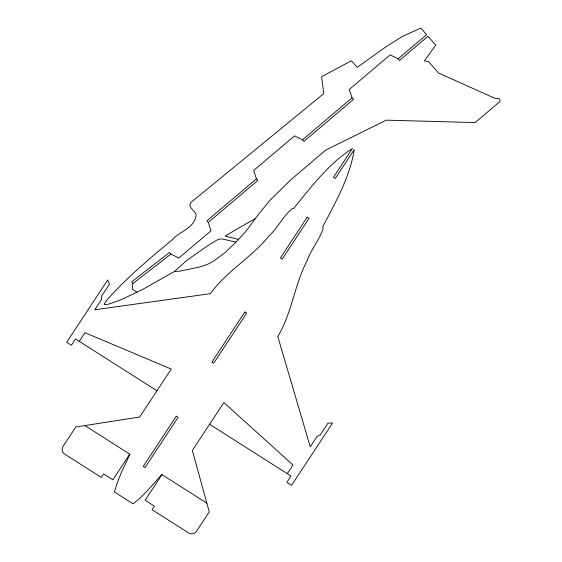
<?xml version="1.0" encoding="UTF-8"?>
<svg xmlns="http://www.w3.org/2000/svg" width="562" height="562" viewBox="0 0 562 562"><rect width="100%" height="100%" fill="white"/><g stroke="black" fill="none" stroke-linecap="round" stroke-linejoin="round"><path stroke-width="0.84" d="M398.107 58.82L426.607 34.675L420.868 28.1L402.785 36.256L386.003 46.779L357.179 67.363L351.405 60.752L321.597 76.72L323.761 93.601L190.82 202.566C186.661 208.151 198.238 211.333 195.702 217.255C193.138 228.474 179.489 231.537 172.646 239.433C149.239 258.899 125.748 278.436 105.67 301.429L104.202 304.428L106.316 304.646L109.99 303.719L121.174 299.672L141.968 289.823L174.297 271.551L180.402 271.046L199.981 266.929L207.504 264.33L213.398 261.239L225.404 252.359L235.935 242.11L246.1 231.2L257.333 215.871L269.535 200.711L291.474 179.173L326.009 149.913L386.354 120.163L475.115 122.558L499.92 101.546L499.899 99.53L499.161 98.68L494.785 98.273L438.486 72.983L428.56 61.623L424.303 60.9L435.775 45.171L428.005 36.27L399.505 60.415L398.107 58.82L390.161 54.865L349.283 89.491L352.065 97.83L353.463 99.425L303.894 141.413L302.497 139.819L294.551 135.864L253.673 170.49L256.455 178.828L206.886 220.817L208.284 222.412L211.066 230.75L178.842 258.042L170.89 254.087L169.534 252.464L131.571 281.885L132.892 283.536L132.232 289.142L137.002 292.177M79.249 341.345L84.939 332.69L171.241 369.065L139.699 416.997L75.793 427.001L63.12 446.256C61.518 448.701 61.904 452.094 64.293 453.871L101.286 477.398L103.598 473.885L112.885 479.793L129.773 454.131M161.961 474.609L145.08 500.264L154.367 506.172L152.056 509.685L189.05 533.219C191.691 534.624 194.958 533.598 196.588 531.146L209.261 511.891L192.337 450.478L223.88 402.547L293.006 465.02L287.308 473.682M302.497 139.819L352.065 97.83M208.284 222.412L257.853 180.423L256.455 178.828M174.297 271.551L187.216 260.037L206.402 246.613L216.342 240.339L219.398 239.159L221.8 238.892L235.935 242.11M132.892 283.536L170.89 254.087M255.64 218.358L225.06 236.012L238.457 239.412M156.96 390.773L75.54 338.991L71.409 345.265L66.702 342.272L107.693 279.974L109.435 284.189L101.666 295.998L101.61 299.37L94.774 309.753L210.378 293.673C226.409 271.249 251.685 257.438 268.994 235.977C277.839 227.87 282.988 216.23 292.212 208.65L293.568 208.523C311.299 186.935 328.524 163.668 352.451 148.473L333.484 177.29L335.282 178.435L354.243 149.611C349.908 177.466 335.373 202.341 322.672 227.034L323.108 228.305C319.834 239.728 311.193 249.029 307.274 260.325C294.495 284.562 291.959 313.097 277.783 336.547L310.252 446.797L317.087 436.414L320.192 434.981L327.962 423.172L332.585 423.003L291.594 485.301L286.887 482.308L291.011 476.035L209.598 424.254M84.876 425.575L129.899 454.215L121.118 473.021L116.692 484.318L114.465 492.003L133.103 503.854L139.32 498.712L147.982 490.113L161.835 474.525L206.858 503.166M176.292 416.196L143.268 466.383L145.066 467.528L178.084 417.341L176.292 416.196M244.856 311.987L211.839 362.174L213.63 363.312L246.655 313.125L244.856 311.987M307.224 217.206L280.41 257.958L282.201 259.103L309.016 218.351L307.224 217.206"/></g></svg>
